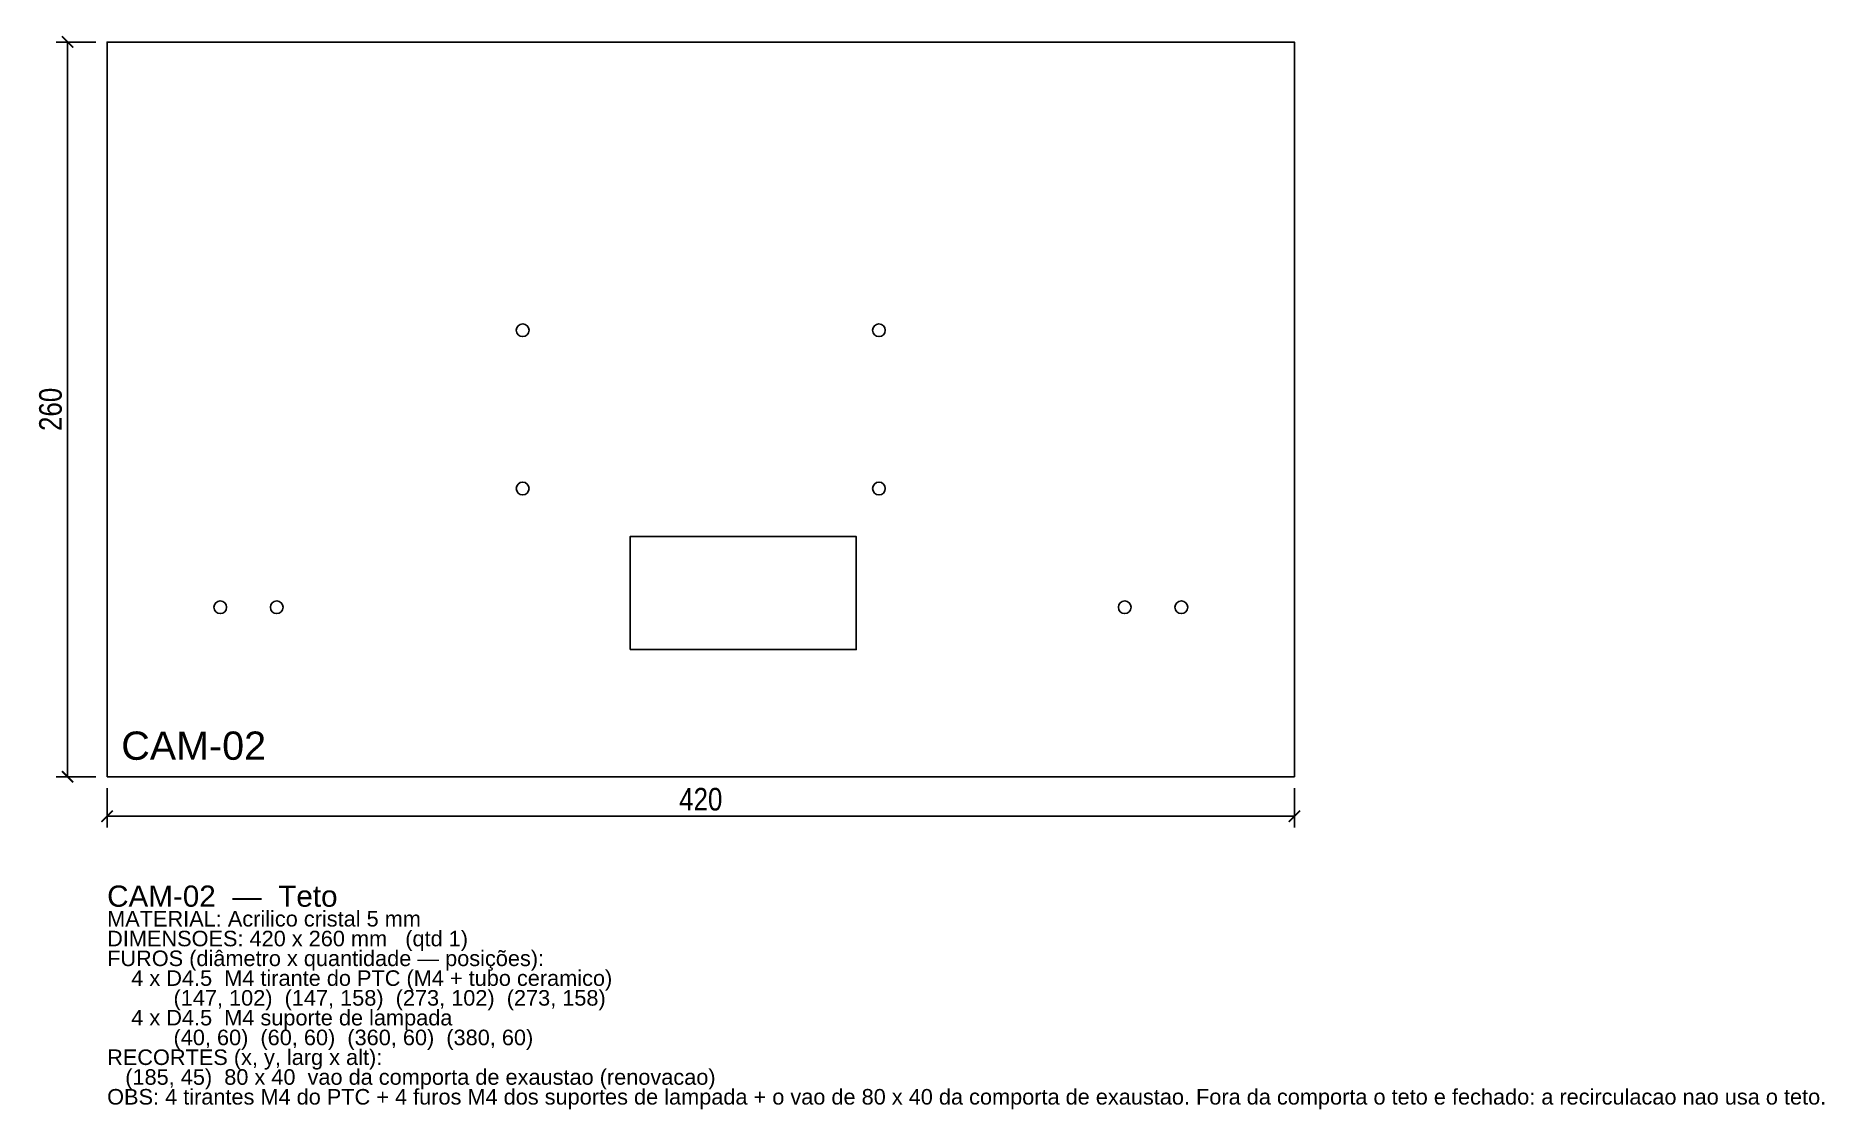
# Model space of a CAD drawing. Header units: millimetres. Extents: x -25 to 607, y -118 to 262.
import ezdxf

# ---------------------------------------------------------------- set-up
doc = ezdxf.new("R2010")
doc.units = ezdxf.units.MM
for name, color, linetype in [('CORTE', 1, 'Continuous'), ('COTA', 4, 'Continuous'), ('GRAVACAO', 3, 'Continuous'), ('TEXTO', 7, 'Continuous')]:
    doc.layers.add(name, color=color, linetype=linetype)
doc.styles.add('ARIAL', font='arial.ttf')
doc.styles.add('OpenSansCondensed-Light', font='OpenSansCondensed-Light.ttf')
doc.dimstyles.new('EZDXF', dxfattribs={"dimtxt": 8, "dimasz": 4, "dimexe": 4, "dimexo": 4, "dimgap": 2, "dimtad": 1, "dimdec": 0, "dimdsep": 46, "dimtxsty": 'OpenSansCondensed-Light', "dimblk": 'ARCHTICK', "dimcen": 2.5, "dimclrd": 4, "dimclre": 4, "dimclrt": 4, "dimazin": 3, "dimtfac": 0.5, "dimtmove": 2, "dimatfit": 3})

# ---------------------------------------------------------------- blocks, each defined once
blk = doc.blocks.new('_ARCHTICK')
at = {"color": 0, "linetype": 'BYBLOCK', "const_width": 0.15}
blk.add_lwpolyline([(-0.5, -0.5), (0.5, 0.5)], dxfattribs=at)

msp = doc.modelspace()

# ---------------------------------------------------------------- linework, layer by layer
at = {"layer": 'CORTE'}
for points in [[(0, 0), (420, 0), (420, 260), (0, 260)], [(185, 45), (265, 45), (265, 85), (185, 85)]]:
    msp.add_lwpolyline(points, close=True, dxfattribs=at)
for centre in [(147, 158), (273, 158), (147, 102), (273, 102), (40, 60), (60, 60), (360, 60), (380, 60)]:
    msp.add_circle(centre, 2.25, dxfattribs=at)

# ---------------------------------------------------------------- texts
at = {"layer": 'GRAVACAO', "style": 'ARIAL'}
msp.add_text('CAM-02', height=10, dxfattribs=at).set_placement((5, 6))
at = {"layer": 'TEXTO', "style": 'ARIAL'}
for s, height, p in [('CAM-02  —  Teto', 7.5, (0, -46)), ('MATERIAL: Acrilico cristal 5 mm', 5.5, (0, -53)), ('DIMENSOES: 420 x 260 mm   (qtd 1)', 5.5, (0, -60)), ('FUROS (diâmetro x quantidade — posições):', 5.5, (0, -67)), ('    4 x D4.5  M4 tirante do PTC (M4 + tubo ceramico)', 5.5, (0, -74)), ('           (147, 102)  (147, 158)  (273, 102)  (273, 158)', 5.5, (0, -81)), ('    4 x D4.5  M4 suporte de lampada', 5.5, (0, -88)), ('           (40, 60)  (60, 60)  (360, 60)  (380, 60)', 5.5, (0, -95)), ('RECORTES (x, y, larg x alt):', 5.5, (0, -102)), ('   (185, 45)  80 x 40  vao da comporta de exaustao (renovacao)', 5.5, (0, -109)), ('OBS: 4 tirantes M4 do PTC + 4 furos M4 dos suportes de lampada + o vao de 80 x 40 da comporta de exaustao. Fora da comporta o teto e fechado: a recirculacao nao usa o teto.', 5.5, (0, -116))]:
    msp.add_text(s, height=height, dxfattribs=at).set_placement(p)

# ---------------------------------------------------------------- dimensions: what is measured, and where the dimension line sits
at = {"layer": 'COTA'}
msp.add_linear_dim(base=(-14, 0), p1=(0, 0), p2=(0, 260), angle=90, dimstyle='EZDXF', dxfattribs=at).render()
msp.add_linear_dim(base=(0, -14), p1=(0, 0), p2=(420, 0), dimstyle='EZDXF', dxfattribs=at).render()

doc.saveas('drawing.dxf')
